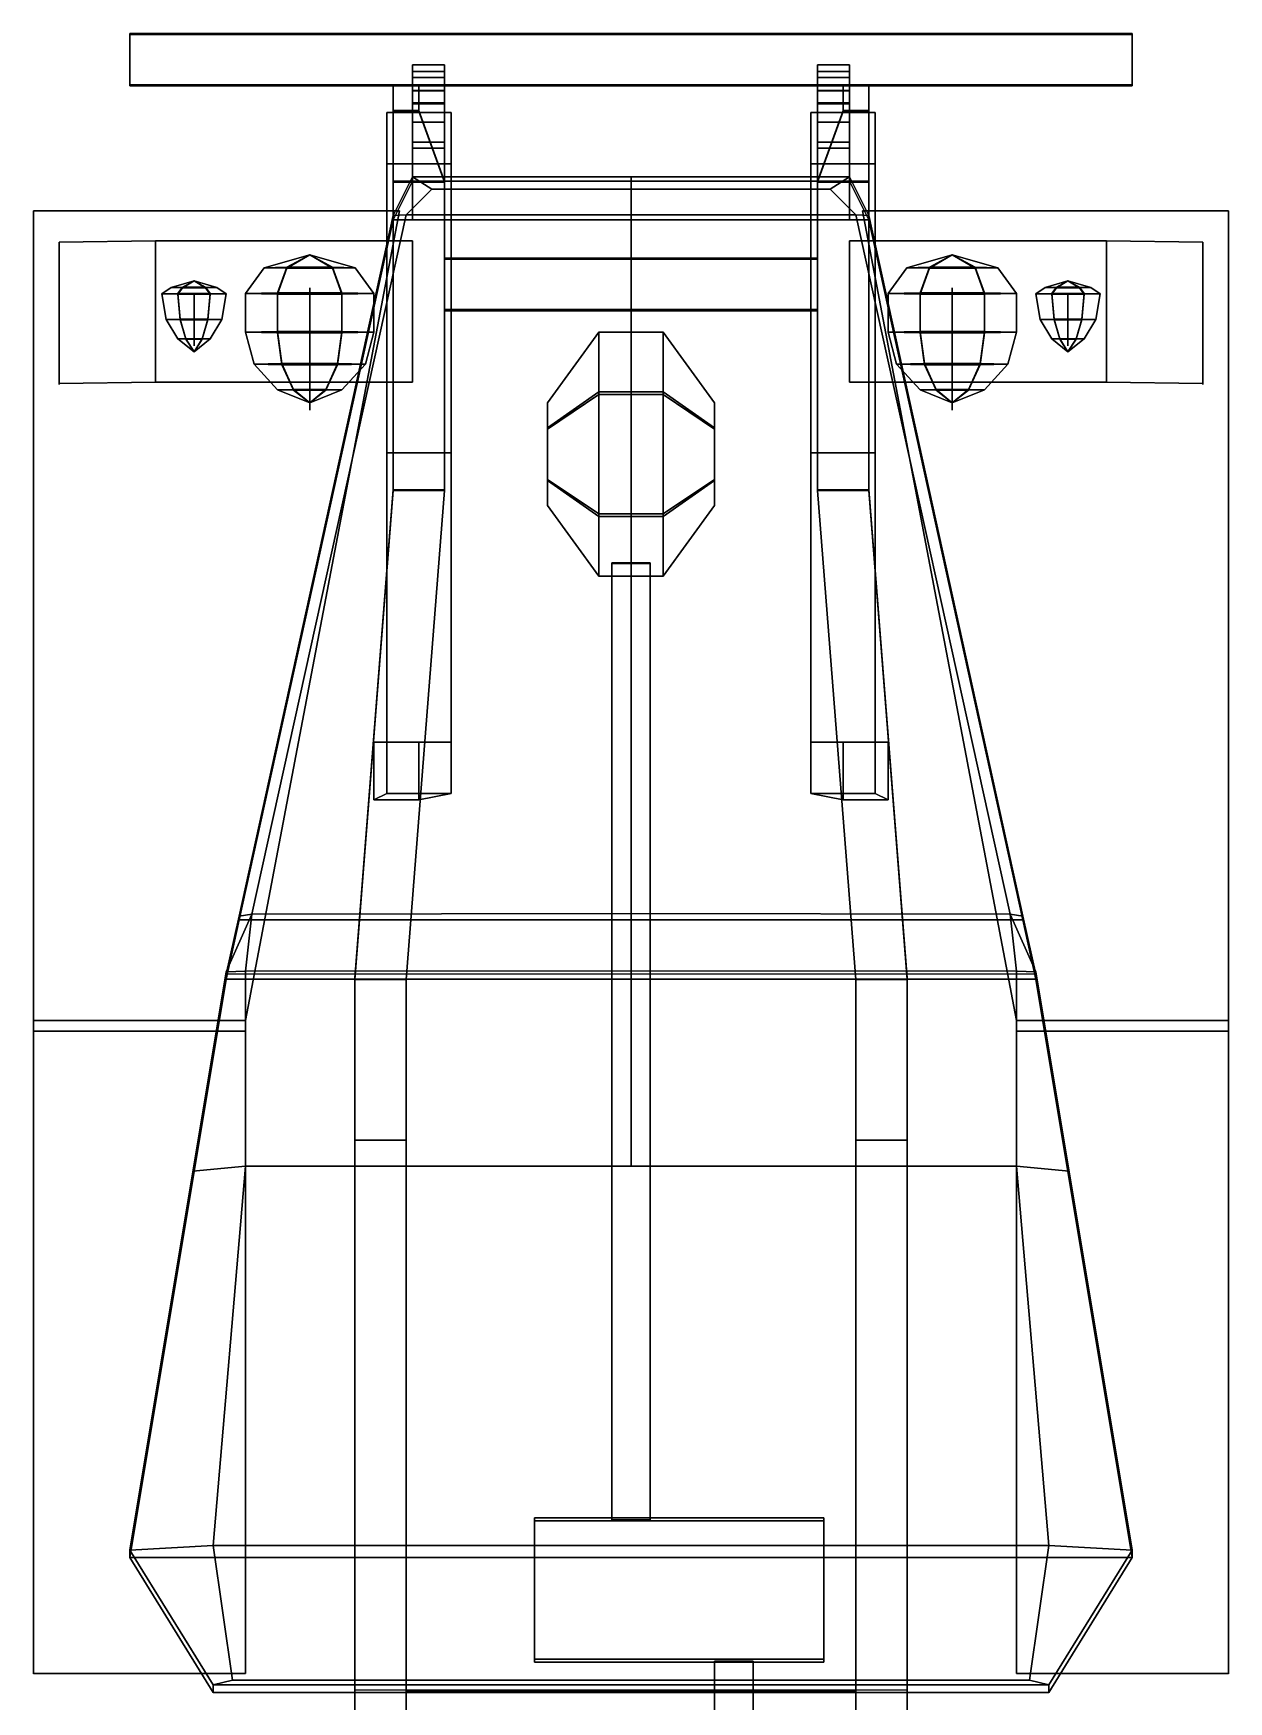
# Model space of a CAD drawing. Extents: x -1.24 to 1.09, y -3.15 to 3.15.
# Drawn here: x -0.93 to 0.93, y 0.557 to 3.153 of the extents above; entities that cross this region are included whole.
import ezdxf

# ---------------------------------------------------------------- set-up
doc = ezdxf.new("R2010")
doc.units = 0
doc.layers.get('0').update_dxf_attribs({"linetype": 'CONTINUOUS'})

msp = doc.modelspace()

# ---------------------------------------------------------------- linework, layer by layer
for points in [[(-0.78, 3.1531, 0.9014), (0.78, 3.1531, 0.9014), (0.78, 3.1515, 0.7714), (-0.78, 3.1515, 0.7714)], [(-0.78, 3.0731, 0.9024), (0.78, 3.0731, 0.9024), (0.78, 3.1531, 0.9014), (-0.78, 3.1531, 0.9014)], [(-0.78, 3.1515, 0.7714), (-0.78, 3.0715, 0.7724), (-0.78, 3.0731, 0.9024), (-0.78, 3.1531, 0.9014)], [(0.78, 3.1515, 0.7714), (0.78, 3.0715, 0.7724), (-0.78, 3.0715, 0.7724), (-0.78, 3.1515, 0.7714)], [(0.78, 3.1531, 0.9014), (0.78, 3.0731, 0.9024), (0.78, 3.0715, 0.7724), (0.78, 3.1515, 0.7714)], [(-0.29, 3.0846, 1.0222), (-0.29, 3.1041, 0.982), (-0.34, 3.1041, 0.982), (-0.34, 3.0846, 1.0222)], [(-0.34, 3.0936, 0.9421), (-0.34, 3.0436, 0.9427), (-0.34, 3.0641, 0.9825), (-0.34, 3.1041, 0.982)], [(-0.29, 3.1041, 0.982), (-0.29, 3.0936, 0.9421), (-0.34, 3.0936, 0.9421), (-0.34, 3.1041, 0.982)], [(-0.34, 3.1041, 0.982), (-0.34, 3.0641, 0.9825), (-0.34, 3.0446, 1.0227), (-0.34, 3.0846, 1.0222)], [(-0.29, 3.0936, 0.9421), (-0.29, 3.0631, 0.9025), (-0.34, 3.0631, 0.9025), (-0.34, 3.0936, 0.9421)], [(-0.34, 3.0631, 0.9025), (-0.34, 2.8631, 0.9049), (-0.34, 2.9836, 0.9435), (-0.34, 3.0936, 0.9421)], [(-0.29, 3.0641, 0.9825), (-0.29, 3.0436, 0.9427), (-0.29, 3.0936, 0.9421), (-0.29, 3.1041, 0.982)], [(-0.29, 3.0446, 1.0227), (-0.29, 3.0641, 0.9825), (-0.29, 3.1041, 0.982), (-0.29, 3.0846, 1.0222)], [(-0.29, 2.9836, 0.9435), (-0.29, 2.8631, 0.9049), (-0.29, 3.0631, 0.9025), (-0.29, 3.0936, 0.9421)], [(0.29, 3.0936, 0.9421), (0.29, 3.0436, 0.9427), (0.29, 3.0641, 0.9825), (0.29, 3.1041, 0.982)], [(0.34, 3.1041, 0.982), (0.34, 3.0936, 0.9421), (0.29, 3.0936, 0.9421), (0.29, 3.1041, 0.982)], [(0.29, 3.1041, 0.982), (0.29, 3.0641, 0.9825), (0.29, 3.0446, 1.0227), (0.29, 3.0846, 1.0222)], [(0.34, 3.0846, 1.0222), (0.34, 3.1041, 0.982), (0.29, 3.1041, 0.982), (0.29, 3.0846, 1.0222)], [(0.29, 3.0631, 0.9025), (0.29, 2.8631, 0.9049), (0.29, 2.9836, 0.9435), (0.29, 3.0936, 0.9421)], [(0.34, 3.0936, 0.9421), (0.34, 3.0631, 0.9025), (0.29, 3.0631, 0.9025), (0.29, 3.0936, 0.9421)], [(0.34, 3.0641, 0.9825), (0.34, 3.0436, 0.9427), (0.34, 3.0936, 0.9421), (0.34, 3.1041, 0.982)], [(0.34, 3.0446, 1.0227), (0.34, 3.0641, 0.9825), (0.34, 3.1041, 0.982), (0.34, 3.0846, 1.0222)], [(0.34, 2.9836, 0.9435), (0.34, 2.8631, 0.9049), (0.34, 3.0631, 0.9025), (0.34, 3.0936, 0.9421)], [(-0.78, 3.0715, 0.7724), (0.78, 3.0715, 0.7724), (0.78, 3.0731, 0.9024), (-0.78, 3.0731, 0.9024)], [(-0.37, 3.0731, 0.9024), (-0.37, 3.0331, 0.9028), (-0.33, 3.0331, 0.9028), (-0.33, 3.0731, 0.9024)], [(-0.37, 3.0715, 0.7724), (-0.37, 3.0315, 0.7729), (-0.37, 3.0331, 0.9028), (-0.37, 3.0731, 0.9024)], [(-0.33, 3.0315, 0.7729), (-0.37, 3.0315, 0.7729), (-0.37, 3.0715, 0.7724), (-0.33, 3.0715, 0.7724)], [(-0.29, 3.0448, 1.0427), (-0.29, 3.0846, 1.0222), (-0.34, 3.0846, 1.0222), (-0.34, 3.0448, 1.0427)], [(-0.34, 3.0846, 1.0222), (-0.34, 2.9746, 1.0236), (-0.34, 3.0148, 1.0431), (-0.34, 3.0448, 1.0427)], [(-0.34, 3.0641, 0.9825), (-0.34, 3.0436, 0.9427), (-0.29, 3.0436, 0.9427), (-0.29, 3.0641, 0.9825)], [(-0.34, 3.0446, 1.0227), (-0.34, 3.0641, 0.9825), (-0.29, 3.0641, 0.9825), (-0.29, 3.0446, 1.0227)], [(-0.33, 3.0731, 0.9024), (-0.33, 3.0331, 0.9028), (-0.33, 3.0315, 0.7729), (-0.33, 3.0715, 0.7724)], [(-0.29, 3.0148, 1.0431), (-0.29, 2.9746, 1.0236), (-0.29, 3.0846, 1.0222), (-0.29, 3.0448, 1.0427)], [(0.34, 3.0448, 1.0427), (0.34, 3.0846, 1.0222), (0.29, 3.0846, 1.0222), (0.29, 3.0448, 1.0427)], [(0.29, 3.0846, 1.0222), (0.29, 2.9746, 1.0236), (0.29, 3.0148, 1.0431), (0.29, 3.0448, 1.0427)], [(0.29, 3.0641, 0.9825), (0.29, 3.0436, 0.9427), (0.34, 3.0436, 0.9427), (0.34, 3.0641, 0.9825)], [(0.29, 3.0446, 1.0227), (0.29, 3.0641, 0.9825), (0.34, 3.0641, 0.9825), (0.34, 3.0446, 1.0227)], [(0.33, 3.0731, 0.9024), (0.33, 3.0331, 0.9028), (0.37, 3.0331, 0.9028), (0.37, 3.0731, 0.9024)], [(0.33, 3.0715, 0.7724), (0.33, 3.0315, 0.7729), (0.33, 3.0331, 0.9028), (0.33, 3.0731, 0.9024)], [(0.37, 3.0315, 0.7729), (0.33, 3.0315, 0.7729), (0.33, 3.0715, 0.7724), (0.37, 3.0715, 0.7724)], [(0.34, 3.0148, 1.0431), (0.34, 2.9746, 1.0236), (0.34, 3.0846, 1.0222), (0.34, 3.0448, 1.0427)], [(0.37, 3.0731, 0.9024), (0.37, 3.0331, 0.9028), (0.37, 3.0315, 0.7729), (0.37, 3.0715, 0.7724)], [(-0.34, 3.0448, 1.0427), (-0.34, 3.0148, 1.0431), (-0.29, 3.0148, 1.0431), (-0.29, 3.0448, 1.0427)], [(-0.29, 3.0446, 1.0227), (-0.29, 2.9746, 1.0236), (-0.34, 2.9746, 1.0236), (-0.34, 3.0446, 1.0227)], [(-0.34, 3.0436, 0.9427), (-0.34, 2.9836, 0.9435), (-0.29, 2.9836, 0.9435), (-0.29, 3.0436, 0.9427)], [(0.29, 3.0448, 1.0427), (0.29, 3.0148, 1.0431), (0.34, 3.0148, 1.0431), (0.34, 3.0448, 1.0427)], [(0.34, 3.0446, 1.0227), (0.34, 2.9746, 1.0236), (0.29, 2.9746, 1.0236), (0.29, 3.0446, 1.0227)], [(0.29, 3.0436, 0.9427), (0.29, 2.9836, 0.9435), (0.34, 2.9836, 0.9435), (0.34, 3.0436, 0.9427)], [(-0.29, 3.03, 0.78), (-0.28, 3.03, 0.7), (-0.38, 3.03, 0.7), (-0.37, 3.03, 0.78)], [(-0.38, 3.03, 0.7), (-0.38, 2.95, 0.7), (-0.37, 2.95, 0.78), (-0.37, 3.03, 0.78)], [(-0.28, 3.03, 0.7), (-0.28, 2.95, 0.64), (-0.38, 2.95, 0.64), (-0.38, 3.03, 0.7)], [(-0.38, 3.03, 0.7), (-0.38, 2.95, 0.64), (-0.38, 2.5, 0.56), (-0.38, 2.5, 0.7)], [(-0.37, 3.0315, 0.7729), (-0.37, 2.9215, 0.7742), (-0.37, 2.9231, 0.9042), (-0.37, 3.0331, 0.9028)], [(-0.37, 3.0331, 0.9028), (-0.37, 2.9231, 0.9042), (-0.29, 2.9231, 0.9042), (-0.33, 3.0331, 0.9028)], [(-0.29, 2.9215, 0.7742), (-0.37, 2.9215, 0.7742), (-0.37, 3.0315, 0.7729), (-0.33, 3.0315, 0.7729)], [(-0.37, 3.03, 0.78), (-0.37, 2.95, 0.78), (-0.29, 2.95, 0.78), (-0.29, 3.03, 0.78)], [(-0.34, 3.0148, 1.0431), (-0.34, 2.9746, 1.0236), (-0.29, 2.9746, 1.0236), (-0.29, 3.0148, 1.0431)], [(-0.33, 3.0331, 0.9028), (-0.29, 2.9231, 0.9042), (-0.29, 2.9215, 0.7742), (-0.33, 3.0315, 0.7729)], [(-0.29, 2.95, 0.78), (-0.28, 2.95, 0.7), (-0.28, 3.03, 0.7), (-0.29, 3.03, 0.78)], [(-0.28, 2.5, 0.56), (-0.28, 2.95, 0.64), (-0.28, 3.03, 0.7), (-0.28, 2.5, 0.7)], [(0.28, 3.03, 0.7), (0.28, 2.95, 0.64), (0.28, 2.5, 0.56), (0.28, 2.5, 0.7)], [(0.38, 3.03, 0.7), (0.38, 2.95, 0.64), (0.28, 2.95, 0.64), (0.28, 3.03, 0.7)], [(0.37, 3.03, 0.78), (0.38, 3.03, 0.7), (0.28, 3.03, 0.7), (0.29, 3.03, 0.78)], [(0.28, 3.03, 0.7), (0.28, 2.95, 0.7), (0.29, 2.95, 0.78), (0.29, 3.03, 0.78)], [(0.33, 3.0331, 0.9028), (0.29, 2.9231, 0.9042), (0.37, 2.9231, 0.9042), (0.37, 3.0331, 0.9028)], [(0.33, 3.0315, 0.7729), (0.29, 2.9215, 0.7742), (0.29, 2.9231, 0.9042), (0.33, 3.0331, 0.9028)], [(0.37, 2.9215, 0.7742), (0.29, 2.9215, 0.7742), (0.33, 3.0315, 0.7729), (0.37, 3.0315, 0.7729)], [(0.29, 3.03, 0.78), (0.29, 2.95, 0.78), (0.37, 2.95, 0.78), (0.37, 3.03, 0.78)], [(0.29, 3.0148, 1.0431), (0.29, 2.9746, 1.0236), (0.34, 2.9746, 1.0236), (0.34, 3.0148, 1.0431)], [(0.37, 3.0331, 0.9028), (0.37, 2.9231, 0.9042), (0.37, 2.9215, 0.7742), (0.37, 3.0315, 0.7729)], [(0.37, 2.95, 0.78), (0.38, 2.95, 0.7), (0.38, 3.03, 0.7), (0.37, 3.03, 0.78)], [(0.38, 2.5, 0.56), (0.38, 2.95, 0.64), (0.38, 3.03, 0.7), (0.38, 2.5, 0.7)], [(-0.34, 2.9836, 0.9435), (-0.34, 2.8631, 0.9049), (-0.29, 2.8631, 0.9049), (-0.29, 2.9836, 0.9435)], [(0.29, 2.9836, 0.9435), (0.29, 2.8631, 0.9049), (0.34, 2.8631, 0.9049), (0.34, 2.9836, 0.9435)], [(-0.28, 2.5, 0.7), (-0.28, 2.95, 0.7), (-0.38, 2.95, 0.7), (-0.38, 2.5, 0.7)], [(-0.37, 2.95, 0.78), (-0.38, 2.95, 0.7), (-0.28, 2.95, 0.7), (-0.29, 2.95, 0.78)], [(-0.38, 2.5, 0.56), (-0.38, 2.95, 0.64), (-0.28, 2.95, 0.64), (-0.28, 2.5, 0.56)], [(0.28, 2.5, 0.56), (0.28, 2.95, 0.64), (0.38, 2.95, 0.64), (0.38, 2.5, 0.56)], [(0.38, 2.5, 0.7), (0.38, 2.95, 0.7), (0.28, 2.95, 0.7), (0.28, 2.5, 0.7)], [(0.29, 2.95, 0.78), (0.28, 2.95, 0.7), (0.38, 2.95, 0.7), (0.37, 2.95, 0.78)], [(-0.34, 2.9231, 0.9042), (-0.37, 2.8631, 0.9049), (-0.37, 2.8698, 1.4549), (-0.34, 2.93, 1.4641)], [(-0.34, 2.93, 1.4641), (-0.37, 2.8698, 1.4549), (-0.35, 2.8706, 1.5149), (-0.31, 2.9105, 1.5044)], [(-0.37, 2.9231, 0.9042), (-0.37, 2.4432, 0.9101), (-0.29, 2.4432, 0.9101), (-0.29, 2.9231, 0.9042)], [(-0.37, 2.9215, 0.7742), (-0.37, 2.4416, 0.7801), (-0.37, 2.4432, 0.9101), (-0.37, 2.9231, 0.9042)], [(0.34, 2.9231, 0.9042), (0.37, 2.8631, 0.9049), (-0.37, 2.8631, 0.9049), (-0.34, 2.9231, 0.9042)], [(-0.29, 2.4416, 0.7801), (-0.37, 2.4416, 0.7801), (-0.37, 2.9215, 0.7742), (-0.29, 2.9215, 0.7742)], [(-0.31, 2.9105, 1.5044), (-0.35, 2.8706, 1.5149), (0, 2.8707, 1.5249), (0, 2.9105, 1.5044)], [(0.34, 2.93, 1.4641), (0.34, 2.9231, 0.9042), (-0.34, 2.9231, 0.9042), (-0.34, 2.93, 1.4641)], [(0, 2.9105, 1.5044), (0, 2.93, 1.4641), (-0.34, 2.93, 1.4641), (-0.31, 2.9105, 1.5044)], [(-0.29, 2.9231, 0.9042), (-0.29, 2.8631, 0.9049), (-0.34, 2.8631, 0.9049), (-0.34, 2.9231, 0.9042)], [(-0.29, 2.9231, 0.9042), (-0.29, 2.4432, 0.9101), (-0.29, 2.4416, 0.7801), (-0.29, 2.9215, 0.7742)], [(0.31, 2.9105, 1.5044), (0.34, 2.93, 1.4641), (0, 2.93, 1.4641), (0, 2.9105, 1.5044)], [(0, 2.9105, 1.5044), (0, 2.8707, 1.5249), (0.35, 2.8706, 1.5149), (0.31, 2.9105, 1.5044)], [(0.29, 2.9231, 0.9042), (0.29, 2.4432, 0.9101), (0.37, 2.4432, 0.9101), (0.37, 2.9231, 0.9042)], [(0.29, 2.9215, 0.7742), (0.29, 2.4416, 0.7801), (0.29, 2.4432, 0.9101), (0.29, 2.9231, 0.9042)], [(0.34, 2.9231, 0.9042), (0.34, 2.8631, 0.9049), (0.29, 2.8631, 0.9049), (0.29, 2.9231, 0.9042)], [(0.37, 2.4416, 0.7801), (0.29, 2.4416, 0.7801), (0.29, 2.9215, 0.7742), (0.37, 2.9215, 0.7742)], [(0.35, 2.8706, 1.5149), (0.37, 2.8698, 1.4549), (0.34, 2.93, 1.4641), (0.31, 2.9105, 1.5044)], [(0.37, 2.8698, 1.4549), (0.37, 2.8631, 0.9049), (0.34, 2.9231, 0.9042), (0.34, 2.93, 1.4641)], [(0.37, 2.9231, 0.9042), (0.37, 2.4432, 0.9101), (0.37, 2.4416, 0.7801), (0.37, 2.9215, 0.7742)], [(-0.93, 2.8762, 1.1548), (-0.93, 1.6163, 1.1702), (-0.93, 1.6169, 1.2202), (-0.93, 2.8768, 1.2048)], [(-0.93, 2.8768, 1.2048), (-0.93, 1.6169, 1.2202), (-0.93, 1.6163, 1.1702), (-0.93, 2.8762, 1.1548)], [(-0.36, 2.8768, 1.2048), (-0.6, 1.6169, 1.2202), (-0.93, 1.6169, 1.2202), (-0.93, 2.8768, 1.2048)], [(-0.93, 2.8768, 1.2048), (-0.93, 1.6169, 1.2202), (-0.6, 1.6169, 1.2202), (-0.36, 2.8768, 1.2048)], [(-0.37, 2.8698, 1.4549), (-0.61, 1.7791, 1.3982), (-0.59, 1.7824, 1.6682), (-0.35, 2.8706, 1.5149)], [(-0.37, 2.8631, 0.9049), (-0.61, 1.7732, 0.9182), (-0.61, 1.7791, 1.3982), (-0.37, 2.8698, 1.4549)], [(0.37, 2.8631, 0.9049), (0.61, 1.7732, 0.9182), (-0.61, 1.7732, 0.9182), (-0.37, 2.8631, 0.9049)], [(-0.35, 2.8706, 1.5149), (-0.59, 1.7824, 1.6682), (0, 1.7833, 1.7482), (0, 2.8707, 1.5249)], [(0, 2.8707, 1.5249), (0, 1.7833, 1.7482), (0.59, 1.7824, 1.6682), (0.35, 2.8706, 1.5149)], [(0.59, 1.7824, 1.6682), (0.61, 1.7791, 1.3982), (0.37, 2.8698, 1.4549), (0.35, 2.8706, 1.5149)], [(0.36, 2.8768, 1.2048), (0.6, 1.6169, 1.2202), (0.93, 1.6169, 1.2202), (0.93, 2.8768, 1.2048)], [(0.93, 2.8768, 1.2048), (0.93, 1.6169, 1.2202), (0.6, 1.6169, 1.2202), (0.36, 2.8768, 1.2048)], [(0.61, 1.7791, 1.3982), (0.61, 1.7732, 0.9182), (0.37, 2.8631, 0.9049), (0.37, 2.8698, 1.4549)], [(0.93, 2.8768, 1.2048), (0.93, 1.6169, 1.2202), (0.93, 1.6163, 1.1702), (0.93, 2.8762, 1.1548)], [(0.93, 2.8762, 1.1548), (0.93, 1.6163, 1.1702), (0.93, 1.6169, 1.2202), (0.93, 2.8768, 1.2048)], [(-0.74, 2.83, 1.4654), (-0.74, 2.61, 1.4681), (-0.89, 2.6083, 1.3281), (-0.89, 2.8283, 1.3254)], [(-0.89, 2.8283, 1.3254), (-0.89, 2.6083, 1.3281), (-0.74, 2.61, 1.4681), (-0.74, 2.83, 1.4654)], [(-0.89, 2.8283, 1.3254), (-0.89, 2.6083, 1.3281), (-0.89, 2.6068, 1.2081), (-0.89, 2.8268, 1.2054)], [(-0.89, 2.8268, 1.2054), (-0.89, 2.6068, 1.2081), (-0.89, 2.6083, 1.3281), (-0.89, 2.8283, 1.3254)], [(-0.34, 2.83, 1.4654), (-0.34, 2.61, 1.4681), (-0.74, 2.61, 1.4681), (-0.74, 2.83, 1.4654)], [(-0.74, 2.83, 1.4654), (-0.74, 2.61, 1.4681), (-0.34, 2.61, 1.4681), (-0.34, 2.83, 1.4654)], [(-0.5, 2.8083, 1.3256), (-0.5707, 2.7883, 1.3259), (-0.5354, 2.789, 1.3871), (-0.5, 2.8083, 1.3256)], [(-0.5, 2.8083, 1.3256), (-0.5354, 2.7875, 1.2646), (-0.5707, 2.7883, 1.3259), (-0.5, 2.8083, 1.3256)], [(-0.5, 2.8083, 1.3256), (-0.5354, 2.789, 1.3871), (-0.4646, 2.789, 1.3871), (-0.5, 2.8083, 1.3256)], [(-0.5, 2.8083, 1.3256), (-0.4646, 2.7875, 1.2646), (-0.5354, 2.7875, 1.2646), (-0.5, 2.8083, 1.3256)], [(-0.5, 2.8083, 1.3256), (-0.4646, 2.789, 1.3871), (-0.4293, 2.7883, 1.3259), (-0.5, 2.8083, 1.3256)], [(-0.5, 2.8083, 1.3256), (-0.4293, 2.7883, 1.3259), (-0.4646, 2.7875, 1.2646), (-0.5, 2.8083, 1.3256)], [(0.34, 2.83, 1.4654), (0.34, 2.61, 1.4681), (0.74, 2.61, 1.4681), (0.74, 2.83, 1.4654)], [(0.74, 2.83, 1.4654), (0.74, 2.61, 1.4681), (0.34, 2.61, 1.4681), (0.34, 2.83, 1.4654)], [(0.5, 2.8083, 1.3256), (0.4293, 2.7883, 1.3259), (0.4646, 2.789, 1.3871), (0.5, 2.8083, 1.3256)], [(0.5, 2.8083, 1.3256), (0.4646, 2.7875, 1.2646), (0.4293, 2.7883, 1.3259), (0.5, 2.8083, 1.3256)], [(0.5, 2.8083, 1.3256), (0.4646, 2.789, 1.3871), (0.5354, 2.789, 1.3871), (0.5, 2.8083, 1.3256)], [(0.5, 2.8083, 1.3256), (0.5354, 2.7875, 1.2646), (0.4646, 2.7875, 1.2646), (0.5, 2.8083, 1.3256)], [(0.5, 2.8083, 1.3256), (0.5354, 2.789, 1.3871), (0.5707, 2.7883, 1.3259), (0.5, 2.8083, 1.3256)], [(0.5, 2.8083, 1.3256), (0.5707, 2.7883, 1.3259), (0.5354, 2.7875, 1.2646), (0.5, 2.8083, 1.3256)], [(0.89, 2.8283, 1.3254), (0.89, 2.6083, 1.3281), (0.74, 2.61, 1.4681), (0.74, 2.83, 1.4654)], [(0.74, 2.83, 1.4654), (0.74, 2.61, 1.4681), (0.89, 2.6083, 1.3281), (0.89, 2.8283, 1.3254)], [(0.89, 2.8283, 1.3254), (0.89, 2.6083, 1.3281), (0.89, 2.6068, 1.2081), (0.89, 2.8268, 1.2054)], [(0.89, 2.8268, 1.2054), (0.89, 2.6068, 1.2081), (0.89, 2.6083, 1.3281), (0.89, 2.8283, 1.3254)], [(-0.5707, 2.7883, 1.3259), (-0.6, 2.7483, 1.3264), (-0.55, 2.7493, 1.413), (-0.5354, 2.789, 1.3871)], [(-0.5354, 2.7875, 1.2646), (-0.55, 2.7472, 1.2398), (-0.6, 2.7483, 1.3264), (-0.5707, 2.7883, 1.3259)], [(-0.5354, 2.789, 1.3871), (-0.55, 2.7493, 1.413), (-0.45, 2.7493, 1.413), (-0.4646, 2.789, 1.3871)], [(-0.4646, 2.7875, 1.2646), (-0.45, 2.7472, 1.2398), (-0.55, 2.7472, 1.2398), (-0.5354, 2.7875, 1.2646)], [(-0.4646, 2.789, 1.3871), (-0.45, 2.7493, 1.413), (-0.4, 2.7483, 1.3264), (-0.4293, 2.7883, 1.3259)], [(-0.4293, 2.7883, 1.3259), (-0.4, 2.7483, 1.3264), (-0.45, 2.7472, 1.2398), (-0.4646, 2.7875, 1.2646)], [(-0.29, 2.7231, 0.9066), (0.29, 2.7231, 0.9066), (0.29, 2.8031, 0.9057), (-0.29, 2.8031, 0.9057)], [(-0.29, 2.8031, 0.9057), (0.29, 2.8031, 0.9057), (0.29, 2.8015, 0.7757), (-0.29, 2.8015, 0.7757)], [(0.29, 2.8015, 0.7757), (0.29, 2.7215, 0.7766), (-0.29, 2.7215, 0.7766), (-0.29, 2.8015, 0.7757)], [(0.4293, 2.7883, 1.3259), (0.4, 2.7483, 1.3264), (0.45, 2.7493, 1.413), (0.4646, 2.789, 1.3871)], [(0.4646, 2.7875, 1.2646), (0.45, 2.7472, 1.2398), (0.4, 2.7483, 1.3264), (0.4293, 2.7883, 1.3259)], [(0.4646, 2.789, 1.3871), (0.45, 2.7493, 1.413), (0.55, 2.7493, 1.413), (0.5354, 2.789, 1.3871)], [(0.5354, 2.7875, 1.2646), (0.55, 2.7472, 1.2398), (0.45, 2.7472, 1.2398), (0.4646, 2.7875, 1.2646)], [(0.5354, 2.789, 1.3871), (0.55, 2.7493, 1.413), (0.6, 2.7483, 1.3264), (0.5707, 2.7883, 1.3259)], [(0.5707, 2.7883, 1.3259), (0.6, 2.7483, 1.3264), (0.55, 2.7472, 1.2398), (0.5354, 2.7875, 1.2646)], [(-0.7154, 2.7577, 1.2762), (-0.73, 2.7477, 1.2764), (-0.705, 2.7482, 1.3197), (-0.6977, 2.758, 1.3069)], [(-0.6977, 2.7573, 1.2456), (-0.705, 2.7471, 1.2331), (-0.73, 2.7477, 1.2764), (-0.7154, 2.7577, 1.2762)], [(-0.68, 2.7677, 1.2761), (-0.6977, 2.7573, 1.2456), (-0.7154, 2.7577, 1.2762), (-0.68, 2.7677, 1.2761)], [(-0.68, 2.7677, 1.2761), (-0.7154, 2.7577, 1.2762), (-0.6977, 2.758, 1.3069), (-0.68, 2.7677, 1.2761)], [(-0.6977, 2.758, 1.3069), (-0.705, 2.7482, 1.3197), (-0.655, 2.7482, 1.3197), (-0.6623, 2.758, 1.3069)], [(-0.6623, 2.7573, 1.2456), (-0.655, 2.7471, 1.2331), (-0.705, 2.7471, 1.2331), (-0.6977, 2.7573, 1.2456)], [(-0.68, 2.7677, 1.2761), (-0.6623, 2.7573, 1.2456), (-0.6977, 2.7573, 1.2456), (-0.68, 2.7677, 1.2761)], [(-0.68, 2.7677, 1.2761), (-0.6977, 2.758, 1.3069), (-0.6623, 2.758, 1.3069), (-0.68, 2.7677, 1.2761)], [(-0.68, 2.7677, 1.2761), (-0.6446, 2.7577, 1.2762), (-0.6623, 2.7573, 1.2456), (-0.68, 2.7677, 1.2761)], [(-0.68, 2.7677, 1.2761), (-0.6623, 2.758, 1.3069), (-0.6446, 2.7577, 1.2762), (-0.68, 2.7677, 1.2761)], [(-0.6623, 2.758, 1.3069), (-0.655, 2.7482, 1.3197), (-0.63, 2.7477, 1.2764), (-0.6446, 2.7577, 1.2762)], [(-0.6446, 2.7577, 1.2762), (-0.63, 2.7477, 1.2764), (-0.655, 2.7471, 1.2331), (-0.6623, 2.7573, 1.2456)], [(-0.5, 2.7568, 1.2062), (-0.5, 2.5668, 1.2086), (-0.5, 2.6077, 1.2781), (-0.5, 2.7473, 1.2464)], [(-0.5, 2.7473, 1.2464), (-0.5, 2.6077, 1.2781), (-0.5, 2.5668, 1.2086), (-0.5, 2.7568, 1.2062)], [(0.5, 2.7473, 1.2464), (0.5, 2.6077, 1.2781), (0.5, 2.5668, 1.2086), (0.5, 2.7568, 1.2062)], [(0.5, 2.7568, 1.2062), (0.5, 2.5668, 1.2086), (0.5, 2.6077, 1.2781), (0.5, 2.7473, 1.2464)], [(0.6446, 2.7577, 1.2762), (0.63, 2.7477, 1.2764), (0.655, 2.7482, 1.3197), (0.6623, 2.758, 1.3069)], [(0.6623, 2.7573, 1.2456), (0.655, 2.7471, 1.2331), (0.63, 2.7477, 1.2764), (0.6446, 2.7577, 1.2762)], [(0.68, 2.7677, 1.2761), (0.6623, 2.7573, 1.2456), (0.6446, 2.7577, 1.2762), (0.68, 2.7677, 1.2761)], [(0.68, 2.7677, 1.2761), (0.6446, 2.7577, 1.2762), (0.6623, 2.758, 1.3069), (0.68, 2.7677, 1.2761)], [(0.6623, 2.758, 1.3069), (0.655, 2.7482, 1.3197), (0.705, 2.7482, 1.3197), (0.6977, 2.758, 1.3069)], [(0.6977, 2.7573, 1.2456), (0.705, 2.7471, 1.2331), (0.655, 2.7471, 1.2331), (0.6623, 2.7573, 1.2456)], [(0.68, 2.7677, 1.2761), (0.6977, 2.7573, 1.2456), (0.6623, 2.7573, 1.2456), (0.68, 2.7677, 1.2761)], [(0.68, 2.7677, 1.2761), (0.6623, 2.758, 1.3069), (0.6977, 2.758, 1.3069), (0.68, 2.7677, 1.2761)], [(0.68, 2.7677, 1.2761), (0.7154, 2.7577, 1.2762), (0.6977, 2.7573, 1.2456), (0.68, 2.7677, 1.2761)], [(0.68, 2.7677, 1.2761), (0.6977, 2.758, 1.3069), (0.7154, 2.7577, 1.2762), (0.68, 2.7677, 1.2761)], [(0.6977, 2.758, 1.3069), (0.705, 2.7482, 1.3197), (0.73, 2.7477, 1.2764), (0.7154, 2.7577, 1.2762)], [(0.7154, 2.7577, 1.2762), (0.73, 2.7477, 1.2764), (0.705, 2.7471, 1.2331), (0.6977, 2.7573, 1.2456)], [(-0.7017, 2.7081, 1.3143), (-0.705, 2.7482, 1.3197), (-0.73, 2.7477, 1.2764), (-0.7233, 2.7077, 1.2769)], [(-0.7233, 2.7077, 1.2769), (-0.73, 2.7477, 1.2764), (-0.705, 2.7471, 1.2331), (-0.7017, 2.7072, 1.2394)], [(-0.6583, 2.7081, 1.3143), (-0.655, 2.7482, 1.3197), (-0.705, 2.7482, 1.3197), (-0.7017, 2.7081, 1.3143)], [(-0.7017, 2.7072, 1.2394), (-0.705, 2.7471, 1.2331), (-0.655, 2.7471, 1.2331), (-0.6583, 2.7072, 1.2394)], [(-0.68, 2.7468, 1.2064), (-0.68, 2.6668, 1.2073), (-0.68, 2.6774, 1.2572), (-0.68, 2.7472, 1.2364)], [(-0.68, 2.7472, 1.2364), (-0.68, 2.6774, 1.2572), (-0.68, 2.6668, 1.2073), (-0.68, 2.7468, 1.2064)], [(-0.6367, 2.7077, 1.2769), (-0.63, 2.7477, 1.2764), (-0.655, 2.7482, 1.3197), (-0.6583, 2.7081, 1.3143)], [(-0.6583, 2.7072, 1.2394), (-0.655, 2.7471, 1.2331), (-0.63, 2.7477, 1.2764), (-0.6367, 2.7077, 1.2769)], [(-0.55, 2.7493, 1.413), (-0.6, 2.7483, 1.3264), (-0.6, 2.6883, 1.3271), (-0.55, 2.6893, 1.4137)], [(-0.6, 2.7483, 1.3264), (-0.55, 2.7472, 1.2398), (-0.55, 2.6872, 1.2405), (-0.6, 2.6883, 1.3271)], [(-0.45, 2.7493, 1.413), (-0.55, 2.7493, 1.413), (-0.55, 2.6893, 1.4137), (-0.45, 2.6893, 1.4137)], [(-0.55, 2.7472, 1.2398), (-0.45, 2.7472, 1.2398), (-0.45, 2.6872, 1.2405), (-0.55, 2.6872, 1.2405)], [(-0.4, 2.7483, 1.3264), (-0.45, 2.7493, 1.413), (-0.45, 2.6893, 1.4137), (-0.4, 2.6883, 1.3271)], [(-0.45, 2.7472, 1.2398), (-0.4, 2.7483, 1.3264), (-0.4, 2.6883, 1.3271), (-0.45, 2.6872, 1.2405)], [(0.45, 2.7493, 1.413), (0.4, 2.7483, 1.3264), (0.4, 2.6883, 1.3271), (0.45, 2.6893, 1.4137)], [(0.4, 2.7483, 1.3264), (0.45, 2.7472, 1.2398), (0.45, 2.6872, 1.2405), (0.4, 2.6883, 1.3271)], [(0.55, 2.7493, 1.413), (0.45, 2.7493, 1.413), (0.45, 2.6893, 1.4137), (0.55, 2.6893, 1.4137)], [(0.45, 2.7472, 1.2398), (0.55, 2.7472, 1.2398), (0.55, 2.6872, 1.2405), (0.45, 2.6872, 1.2405)], [(0.6, 2.7483, 1.3264), (0.55, 2.7493, 1.413), (0.55, 2.6893, 1.4137), (0.6, 2.6883, 1.3271)], [(0.55, 2.7472, 1.2398), (0.6, 2.7483, 1.3264), (0.6, 2.6883, 1.3271), (0.55, 2.6872, 1.2405)], [(0.6583, 2.7081, 1.3143), (0.655, 2.7482, 1.3197), (0.63, 2.7477, 1.2764), (0.6367, 2.7077, 1.2769)], [(0.6367, 2.7077, 1.2769), (0.63, 2.7477, 1.2764), (0.655, 2.7471, 1.2331), (0.6583, 2.7072, 1.2394)], [(0.7017, 2.7081, 1.3143), (0.705, 2.7482, 1.3197), (0.655, 2.7482, 1.3197), (0.6583, 2.7081, 1.3143)], [(0.6583, 2.7072, 1.2394), (0.655, 2.7471, 1.2331), (0.705, 2.7471, 1.2331), (0.7017, 2.7072, 1.2394)], [(0.68, 2.7468, 1.2064), (0.68, 2.6668, 1.2073), (0.68, 2.6774, 1.2572), (0.68, 2.7472, 1.2364)], [(0.68, 2.7472, 1.2364), (0.68, 2.6774, 1.2572), (0.68, 2.6668, 1.2073), (0.68, 2.7468, 1.2064)], [(0.7233, 2.7077, 1.2769), (0.73, 2.7477, 1.2764), (0.705, 2.7482, 1.3197), (0.7017, 2.7081, 1.3143)], [(0.7017, 2.7072, 1.2394), (0.705, 2.7471, 1.2331), (0.73, 2.7477, 1.2764), (0.7233, 2.7077, 1.2769)], [(-0.6925, 2.6779, 1.2989), (-0.7017, 2.7081, 1.3143), (-0.7233, 2.7077, 1.2769), (-0.705, 2.6777, 1.2772)], [(-0.705, 2.6777, 1.2772), (-0.7233, 2.7077, 1.2769), (-0.7017, 2.7072, 1.2394), (-0.6925, 2.6774, 1.2556)], [(-0.6675, 2.6779, 1.2989), (-0.6583, 2.7081, 1.3143), (-0.7017, 2.7081, 1.3143), (-0.6925, 2.6779, 1.2989)], [(-0.6925, 2.6774, 1.2556), (-0.7017, 2.7072, 1.2394), (-0.6583, 2.7072, 1.2394), (-0.6675, 2.6774, 1.2556)], [(-0.655, 2.6777, 1.2772), (-0.6367, 2.7077, 1.2769), (-0.6583, 2.7081, 1.3143), (-0.6675, 2.6779, 1.2989)], [(-0.6675, 2.6774, 1.2556), (-0.6583, 2.7072, 1.2394), (-0.6367, 2.7077, 1.2769), (-0.655, 2.6777, 1.2772)], [(-0.29, 2.7215, 0.7766), (0.29, 2.7215, 0.7766), (0.29, 2.7231, 0.9066), (-0.29, 2.7231, 0.9066)], [(0.6675, 2.6779, 1.2989), (0.6583, 2.7081, 1.3143), (0.6367, 2.7077, 1.2769), (0.655, 2.6777, 1.2772)], [(0.655, 2.6777, 1.2772), (0.6367, 2.7077, 1.2769), (0.6583, 2.7072, 1.2394), (0.6675, 2.6774, 1.2556)], [(0.6925, 2.6779, 1.2989), (0.7017, 2.7081, 1.3143), (0.6583, 2.7081, 1.3143), (0.6675, 2.6779, 1.2989)], [(0.6675, 2.6774, 1.2556), (0.6583, 2.7072, 1.2394), (0.7017, 2.7072, 1.2394), (0.6925, 2.6774, 1.2556)], [(0.705, 2.6777, 1.2772), (0.7233, 2.7077, 1.2769), (0.7017, 2.7081, 1.3143), (0.6925, 2.6779, 1.2989)], [(0.6925, 2.6774, 1.2556), (0.7017, 2.7072, 1.2394), (0.7233, 2.7077, 1.2769), (0.705, 2.6777, 1.2772)], [(-0.68, 2.6577, 1.2775), (-0.6925, 2.6779, 1.2989), (-0.705, 2.6777, 1.2772), (-0.68, 2.6577, 1.2775)], [(-0.68, 2.6577, 1.2775), (-0.705, 2.6777, 1.2772), (-0.6925, 2.6774, 1.2556), (-0.68, 2.6577, 1.2775)], [(-0.68, 2.6577, 1.2775), (-0.6675, 2.6779, 1.2989), (-0.6925, 2.6779, 1.2989), (-0.68, 2.6577, 1.2775)], [(-0.68, 2.6577, 1.2775), (-0.6925, 2.6774, 1.2556), (-0.6675, 2.6774, 1.2556), (-0.68, 2.6577, 1.2775)], [(-0.68, 2.6577, 1.2775), (-0.655, 2.6777, 1.2772), (-0.6675, 2.6779, 1.2989), (-0.68, 2.6577, 1.2775)], [(-0.68, 2.6577, 1.2775), (-0.6675, 2.6774, 1.2556), (-0.655, 2.6777, 1.2772), (-0.68, 2.6577, 1.2775)], [(-0.5433, 2.6392, 1.4027), (-0.55, 2.6893, 1.4137), (-0.6, 2.6883, 1.3271), (-0.5866, 2.6383, 1.3277)], [(-0.5866, 2.6383, 1.3277), (-0.6, 2.6883, 1.3271), (-0.55, 2.6872, 1.2405), (-0.5433, 2.6374, 1.2527)], [(-0.4567, 2.6392, 1.4027), (-0.45, 2.6893, 1.4137), (-0.55, 2.6893, 1.4137), (-0.5433, 2.6392, 1.4027)], [(-0.5433, 2.6374, 1.2527), (-0.55, 2.6872, 1.2405), (-0.45, 2.6872, 1.2405), (-0.4567, 2.6374, 1.2527)], [(-0.4134, 2.6383, 1.3277), (-0.4, 2.6883, 1.3271), (-0.45, 2.6893, 1.4137), (-0.4567, 2.6392, 1.4027)], [(-0.4567, 2.6374, 1.2527), (-0.45, 2.6872, 1.2405), (-0.4, 2.6883, 1.3271), (-0.4134, 2.6383, 1.3277)], [(-0.05, 2.6881, 0.497), (-0.05, 2.5911, 0.3337), (-0.13, 2.5373, 0.4296), (-0.13, 2.5781, 0.4984)], [(-0.05, 2.5951, 0.6627), (-0.05, 2.6881, 0.497), (-0.13, 2.5781, 0.4984), (-0.13, 2.539, 0.5681)], [(0.05, 2.6881, 0.497), (0.05, 2.5911, 0.3337), (-0.05, 2.5911, 0.3337), (-0.05, 2.6881, 0.497)], [(0.05, 2.5951, 0.6627), (0.05, 2.6881, 0.497), (-0.05, 2.6881, 0.497), (-0.05, 2.5951, 0.6627)], [(0.05, 2.5911, 0.3337), (0.05, 2.6881, 0.497), (0.13, 2.5781, 0.4984), (0.13, 2.5373, 0.4296)], [(0.05, 2.6881, 0.497), (0.05, 2.5951, 0.6627), (0.13, 2.539, 0.5681), (0.13, 2.5781, 0.4984)], [(0.4567, 2.6392, 1.4027), (0.45, 2.6893, 1.4137), (0.4, 2.6883, 1.3271), (0.4134, 2.6383, 1.3277)], [(0.4134, 2.6383, 1.3277), (0.4, 2.6883, 1.3271), (0.45, 2.6872, 1.2405), (0.4567, 2.6374, 1.2527)], [(0.5433, 2.6392, 1.4027), (0.55, 2.6893, 1.4137), (0.45, 2.6893, 1.4137), (0.4567, 2.6392, 1.4027)], [(0.4567, 2.6374, 1.2527), (0.45, 2.6872, 1.2405), (0.55, 2.6872, 1.2405), (0.5433, 2.6374, 1.2527)], [(0.5866, 2.6383, 1.3277), (0.6, 2.6883, 1.3271), (0.55, 2.6893, 1.4137), (0.5433, 2.6392, 1.4027)], [(0.5433, 2.6374, 1.2527), (0.55, 2.6872, 1.2405), (0.6, 2.6883, 1.3271), (0.5866, 2.6383, 1.3277)], [(0.68, 2.6577, 1.2775), (0.6675, 2.6779, 1.2989), (0.655, 2.6777, 1.2772), (0.68, 2.6577, 1.2775)], [(0.68, 2.6577, 1.2775), (0.655, 2.6777, 1.2772), (0.6675, 2.6774, 1.2556), (0.68, 2.6577, 1.2775)], [(0.68, 2.6577, 1.2775), (0.6925, 2.6779, 1.2989), (0.6675, 2.6779, 1.2989), (0.68, 2.6577, 1.2775)], [(0.68, 2.6577, 1.2775), (0.6675, 2.6774, 1.2556), (0.6925, 2.6774, 1.2556), (0.68, 2.6577, 1.2775)], [(0.68, 2.6577, 1.2775), (0.705, 2.6777, 1.2772), (0.6925, 2.6779, 1.2989), (0.68, 2.6577, 1.2775)], [(0.68, 2.6577, 1.2775), (0.6925, 2.6774, 1.2556), (0.705, 2.6777, 1.2772), (0.68, 2.6577, 1.2775)], [(-0.525, 2.5988, 1.3715), (-0.5433, 2.6392, 1.4027), (-0.5866, 2.6383, 1.3277), (-0.55, 2.5983, 1.3282)], [(-0.55, 2.5983, 1.3282), (-0.5866, 2.6383, 1.3277), (-0.5433, 2.6374, 1.2527), (-0.525, 2.5977, 1.2849)], [(-0.475, 2.5988, 1.3715), (-0.4567, 2.6392, 1.4027), (-0.5433, 2.6392, 1.4027), (-0.525, 2.5988, 1.3715)], [(-0.525, 2.5977, 1.2849), (-0.5433, 2.6374, 1.2527), (-0.4567, 2.6374, 1.2527), (-0.475, 2.5977, 1.2849)], [(-0.45, 2.5983, 1.3282), (-0.4134, 2.6383, 1.3277), (-0.4567, 2.6392, 1.4027), (-0.475, 2.5988, 1.3715)], [(-0.475, 2.5977, 1.2849), (-0.4567, 2.6374, 1.2527), (-0.4134, 2.6383, 1.3277), (-0.45, 2.5983, 1.3282)], [(0.475, 2.5988, 1.3715), (0.4567, 2.6392, 1.4027), (0.4134, 2.6383, 1.3277), (0.45, 2.5983, 1.3282)], [(0.45, 2.5983, 1.3282), (0.4134, 2.6383, 1.3277), (0.4567, 2.6374, 1.2527), (0.475, 2.5977, 1.2849)], [(0.525, 2.5988, 1.3715), (0.5433, 2.6392, 1.4027), (0.4567, 2.6392, 1.4027), (0.475, 2.5988, 1.3715)], [(0.475, 2.5977, 1.2849), (0.4567, 2.6374, 1.2527), (0.5433, 2.6374, 1.2527), (0.525, 2.5977, 1.2849)], [(0.55, 2.5983, 1.3282), (0.5866, 2.6383, 1.3277), (0.5433, 2.6392, 1.4027), (0.525, 2.5988, 1.3715)], [(0.525, 2.5977, 1.2849), (0.5433, 2.6374, 1.2527), (0.5866, 2.6383, 1.3277), (0.55, 2.5983, 1.3282)], [(-0.5, 2.5783, 1.3284), (-0.525, 2.5988, 1.3715), (-0.55, 2.5983, 1.3282), (-0.5, 2.5783, 1.3284)], [(-0.5, 2.5783, 1.3284), (-0.55, 2.5983, 1.3282), (-0.525, 2.5977, 1.2849), (-0.5, 2.5783, 1.3284)], [(-0.5, 2.5783, 1.3284), (-0.475, 2.5988, 1.3715), (-0.525, 2.5988, 1.3715), (-0.5, 2.5783, 1.3284)], [(-0.5, 2.5783, 1.3284), (-0.525, 2.5977, 1.2849), (-0.475, 2.5977, 1.2849), (-0.5, 2.5783, 1.3284)], [(-0.5, 2.5783, 1.3284), (-0.45, 2.5983, 1.3282), (-0.475, 2.5988, 1.3715), (-0.5, 2.5783, 1.3284)], [(-0.5, 2.5783, 1.3284), (-0.475, 2.5977, 1.2849), (-0.45, 2.5983, 1.3282), (-0.5, 2.5783, 1.3284)], [(0.5, 2.5783, 1.3284), (0.475, 2.5988, 1.3715), (0.45, 2.5983, 1.3282), (0.5, 2.5783, 1.3284)], [(0.5, 2.5783, 1.3284), (0.45, 2.5983, 1.3282), (0.475, 2.5977, 1.2849), (0.5, 2.5783, 1.3284)], [(0.5, 2.5783, 1.3284), (0.525, 2.5988, 1.3715), (0.475, 2.5988, 1.3715), (0.5, 2.5783, 1.3284)], [(0.5, 2.5783, 1.3284), (0.475, 2.5977, 1.2849), (0.525, 2.5977, 1.2849), (0.5, 2.5783, 1.3284)], [(0.5, 2.5783, 1.3284), (0.55, 2.5983, 1.3282), (0.525, 2.5988, 1.3715), (0.5, 2.5783, 1.3284)], [(0.5, 2.5783, 1.3284), (0.525, 2.5977, 1.2849), (0.55, 2.5983, 1.3282), (0.5, 2.5783, 1.3284)], [(-0.05, 2.4052, 0.665), (-0.05, 2.5951, 0.6627), (-0.13, 2.539, 0.5681), (-0.13, 2.459, 0.5691)], [(-0.05, 2.5911, 0.3337), (-0.05, 2.4011, 0.336), (-0.13, 2.4573, 0.4306), (-0.13, 2.5373, 0.4296)], [(0.05, 2.4052, 0.665), (0.05, 2.5951, 0.6627), (-0.05, 2.5951, 0.6627), (-0.05, 2.4052, 0.665)], [(0.05, 2.5911, 0.3337), (0.05, 2.4011, 0.336), (-0.05, 2.4011, 0.336), (-0.05, 2.5911, 0.3337)], [(0.05, 2.5951, 0.6627), (0.05, 2.4052, 0.665), (0.13, 2.459, 0.5691), (0.13, 2.539, 0.5681)], [(0.05, 2.4011, 0.336), (0.05, 2.5911, 0.3337), (0.13, 2.5373, 0.4296), (0.13, 2.4573, 0.4306)], [(-0.38, 2.5, 0.7), (-0.38, 2.05, 0.7), (-0.28, 2.05, 0.7), (-0.28, 2.5, 0.7)], [(-0.28, 2.5, 0.56), (-0.28, 2.05, 0.64), (-0.38, 2.05, 0.64), (-0.38, 2.5, 0.56)], [(-0.38, 2.5, 0.56), (-0.38, 2.05, 0.64), (-0.38, 1.97, 0.7), (-0.38, 2.5, 0.7)], [(-0.28, 1.97, 0.7), (-0.28, 2.05, 0.64), (-0.28, 2.5, 0.56), (-0.28, 2.5, 0.7)], [(0.28, 2.5, 0.56), (0.28, 2.05, 0.64), (0.28, 1.97, 0.7), (0.28, 2.5, 0.7)], [(0.28, 2.5, 0.7), (0.28, 2.05, 0.7), (0.38, 2.05, 0.7), (0.38, 2.5, 0.7)], [(0.38, 2.5, 0.56), (0.38, 2.05, 0.64), (0.28, 2.05, 0.64), (0.28, 2.5, 0.56)], [(0.38, 1.97, 0.7), (0.38, 2.05, 0.64), (0.38, 2.5, 0.56), (0.38, 2.5, 0.7)], [(-0.37, 2.4416, 0.7801), (-0.43, 1.6808, 0.7194), (-0.43, 1.6832, 0.9193), (-0.37, 2.4432, 0.9101)], [(-0.35, 1.6808, 0.7194), (-0.43, 1.6808, 0.7194), (-0.37, 2.4416, 0.7801), (-0.29, 2.4416, 0.7801)], [(-0.29, 2.4432, 0.9101), (-0.35, 1.6832, 0.9193), (-0.35, 1.6808, 0.7194), (-0.29, 2.4416, 0.7801)], [(-0.05, 2.3082, 0.5017), (-0.05, 2.4052, 0.665), (-0.13, 2.459, 0.5691), (-0.13, 2.4182, 0.5003)], [(-0.05, 2.4011, 0.336), (-0.05, 2.3082, 0.5017), (-0.13, 2.4182, 0.5003), (-0.13, 2.4573, 0.4306)], [(0.05, 2.4052, 0.665), (0.05, 2.3082, 0.5017), (0.13, 2.4182, 0.5003), (0.13, 2.459, 0.5691)], [(0.05, 2.3082, 0.5017), (0.05, 2.4011, 0.336), (0.13, 2.4573, 0.4306), (0.13, 2.4182, 0.5003)], [(0.29, 2.4416, 0.7801), (0.35, 1.6808, 0.7194), (0.35, 1.6832, 0.9193), (0.29, 2.4432, 0.9101)], [(0.43, 1.6808, 0.7194), (0.35, 1.6808, 0.7194), (0.29, 2.4416, 0.7801), (0.37, 2.4416, 0.7801)], [(0.37, 2.4432, 0.9101), (0.43, 1.6832, 0.9193), (0.43, 1.6808, 0.7194), (0.37, 2.4416, 0.7801)], [(0.05, 2.3082, 0.5017), (0.05, 2.4052, 0.665), (-0.05, 2.4052, 0.665), (-0.05, 2.3082, 0.5017)], [(0.05, 2.4011, 0.336), (0.05, 2.3082, 0.5017), (-0.05, 2.3082, 0.5017), (-0.05, 2.4011, 0.336)], [(-0.03, 2.3288, 0.5514), (-0.03, 0.8399, 0.6496), (0.03, 0.8399, 0.6496), (0.03, 2.3288, 0.5514)], [(-0.03, 2.3279, 0.4814), (-0.03, 0.839, 0.5796), (-0.03, 0.8399, 0.6496), (-0.03, 2.3288, 0.5514)], [(0.03, 2.3279, 0.4814), (0.03, 0.839, 0.5796), (-0.03, 0.839, 0.5796), (-0.03, 2.3279, 0.4814)], [(0.03, 0.8399, 0.6496), (0.03, 0.839, 0.5796), (0.03, 2.3279, 0.4814), (0.03, 2.3288, 0.5514)], [(-0.33, 2.05, 0.75), (-0.28, 2.05, 0.7), (-0.38, 2.05, 0.7), (-0.4, 2.05, 0.75)], [(-0.4, 2.05, 0.75), (-0.4, 1.96, 0.75), (-0.33, 1.96, 0.75), (-0.33, 2.05, 0.75)], [(-0.38, 2.05, 0.7), (-0.38, 1.97, 0.7), (-0.4, 1.96, 0.75), (-0.4, 2.05, 0.75)], [(-0.38, 1.97, 0.7), (-0.38, 2.05, 0.64), (-0.28, 2.05, 0.64), (-0.28, 1.97, 0.7)], [(-0.33, 1.96, 0.75), (-0.28, 1.97, 0.7), (-0.28, 2.05, 0.7), (-0.33, 2.05, 0.75)], [(0.28, 1.97, 0.7), (0.28, 2.05, 0.64), (0.38, 2.05, 0.64), (0.38, 1.97, 0.7)], [(0.28, 2.05, 0.7), (0.28, 1.97, 0.7), (0.33, 1.96, 0.75), (0.33, 2.05, 0.75)], [(0.4, 2.05, 0.75), (0.38, 2.05, 0.7), (0.28, 2.05, 0.7), (0.33, 2.05, 0.75)], [(0.33, 2.05, 0.75), (0.33, 1.96, 0.75), (0.4, 1.96, 0.75), (0.4, 2.05, 0.75)], [(0.4, 1.96, 0.75), (0.38, 1.97, 0.7), (0.38, 2.05, 0.7), (0.4, 2.05, 0.75)], [(-0.4, 1.96, 0.75), (-0.38, 1.97, 0.7), (-0.28, 1.97, 0.7), (-0.33, 1.96, 0.75)], [(0.33, 1.96, 0.75), (0.28, 1.97, 0.7), (0.38, 1.97, 0.7), (0.4, 1.96, 0.75)], [(-0.61, 1.7791, 1.3982), (-0.63, 1.689, 1.3893), (-0.63, 1.6925, 1.6793), (-0.59, 1.7824, 1.6682)], [(-0.59, 1.7824, 1.6682), (-0.63, 1.6925, 1.6793), (-0.6, 1.6934, 1.7493), (-0.59, 1.7824, 1.6682)], [(-0.61, 1.7732, 0.9182), (-0.63, 1.681, 0.7394), (-0.63, 1.689, 1.3893), (-0.61, 1.7791, 1.3982)], [(0.61, 1.7732, 0.9182), (0.63, 1.681, 0.7394), (-0.63, 1.681, 0.7394), (-0.61, 1.7732, 0.9182)], [(-0.59, 1.7824, 1.6682), (-0.6, 1.6934, 1.7493), (0, 1.6942, 1.8193), (0, 1.7833, 1.7482)], [(0, 1.7833, 1.7482), (0, 1.6942, 1.8193), (0.6, 1.6934, 1.7493), (0.59, 1.7824, 1.6682)], [(0.63, 1.6925, 1.6793), (0.63, 1.689, 1.3893), (0.61, 1.7791, 1.3982), (0.59, 1.7824, 1.6682)], [(0.59, 1.7824, 1.6682), (0.6, 1.6934, 1.7493), (0.63, 1.6925, 1.6793), (0.59, 1.7824, 1.6682)], [(0.63, 1.689, 1.3893), (0.63, 1.681, 0.7394), (0.61, 1.7732, 0.9182), (0.61, 1.7791, 1.3982)], [(-0.63, 1.681, 0.7394), (-0.78, 0.7811, 0.7503), (-0.78, 0.7926, 1.6903), (-0.63, 1.6925, 1.6793)], [(-0.63, 1.6925, 1.6793), (-0.6817, 1.3825, 1.6831), (-0.6, 1.3899, 2.283), (-0.6, 1.6934, 1.7493)], [(-0.63, 1.689, 1.3893), (-0.63, 1.681, 0.7394), (0.63, 1.681, 0.7394), (0.63, 1.689, 1.3893)], [(-0.6, 1.6934, 1.7493), (-0.6, 1.3899, 2.283), (0, 1.3899, 2.283), (0, 1.6942, 1.8193)], [(0, 1.6942, 1.8193), (0, 1.3899, 2.283), (0.6, 1.3899, 2.283), (0.6, 1.6934, 1.7493)], [(0.6, 1.3899, 2.283), (0.6817, 1.3825, 1.6831), (0.63, 1.6925, 1.6793), (0.6, 1.6934, 1.7493)], [(0.78, 0.7926, 1.6903), (0.78, 0.7811, 0.7503), (0.63, 1.681, 0.7394), (0.63, 1.6925, 1.6793)], [(-0.93, 1.6863, 1.1693), (-0.93, 1.6498, 0.6397), (-0.93, 1.6002, 0.6703), (-0.93, 1.6163, 1.1702)], [(-0.93, 1.6163, 1.1702), (-0.93, 1.6002, 0.6703), (-0.93, 1.6498, 0.6397), (-0.93, 1.6863, 1.1693)], [(0.63, 1.681, 0.7394), (0.78, 0.7811, 0.7503), (-0.78, 0.7811, 0.7503), (-0.63, 1.681, 0.7394)], [(-0.43, 1.6808, 0.7194), (-0.43, 1.4304, 0.6924), (-0.43, 1.4332, 0.9224), (-0.43, 1.6832, 0.9193)], [(-0.35, 1.4304, 0.6924), (-0.43, 1.4304, 0.6924), (-0.43, 1.6808, 0.7194), (-0.35, 1.6808, 0.7194)], [(-0.35, 1.6832, 0.9193), (-0.35, 1.4332, 0.9224), (-0.35, 1.4304, 0.6924), (-0.35, 1.6808, 0.7194)], [(0.35, 1.6808, 0.7194), (0.35, 1.4304, 0.6924), (0.35, 1.4332, 0.9224), (0.35, 1.6832, 0.9193)], [(0.43, 1.4304, 0.6924), (0.35, 1.4304, 0.6924), (0.35, 1.6808, 0.7194), (0.43, 1.6808, 0.7194)], [(0.43, 1.6832, 0.9193), (0.43, 1.4332, 0.9224), (0.43, 1.4304, 0.6924), (0.43, 1.6808, 0.7194)], [(0.93, 1.6863, 1.1693), (0.93, 1.6498, 0.6397), (0.93, 1.6002, 0.6703), (0.93, 1.6163, 1.1702)], [(0.93, 1.6163, 1.1702), (0.93, 1.6002, 0.6703), (0.93, 1.6498, 0.6397), (0.93, 1.6863, 1.1693)], [(-0.93, 1.6002, 0.6703), (-0.93, 0.6002, 0.6826), (-0.93, 0.5998, 0.6426), (-0.93, 1.6498, 0.6397)], [(-0.93, 1.6498, 0.6397), (-0.93, 0.5998, 0.6426), (-0.93, 0.6002, 0.6826), (-0.93, 1.6002, 0.6703)], [(0.93, 1.6498, 0.6397), (0.93, 0.5998, 0.6426), (0.93, 0.6002, 0.6826), (0.93, 1.6002, 0.6703)], [(0.93, 1.6002, 0.6703), (0.93, 0.6002, 0.6826), (0.93, 0.5998, 0.6426), (0.93, 1.6498, 0.6397)], [(-0.6, 1.6169, 1.2202), (-0.6, 1.6002, 0.6703), (-0.93, 1.6002, 0.6703), (-0.93, 1.6169, 1.2202)], [(-0.93, 1.6169, 1.2202), (-0.93, 1.6002, 0.6703), (-0.6, 1.6002, 0.6703), (-0.6, 1.6169, 1.2202)], [(0.6, 1.6169, 1.2202), (0.6, 1.6002, 0.6703), (0.93, 1.6002, 0.6703), (0.93, 1.6169, 1.2202)], [(0.93, 1.6169, 1.2202), (0.93, 1.6002, 0.6703), (0.6, 1.6002, 0.6703), (0.6, 1.6169, 1.2202)], [(-0.6, 1.6002, 0.6703), (-0.6, 0.6002, 0.6826), (-0.93, 0.6002, 0.6826), (-0.93, 1.6002, 0.6703)], [(-0.93, 1.6002, 0.6703), (-0.93, 0.6002, 0.6826), (-0.6, 0.6002, 0.6826), (-0.6, 1.6002, 0.6703)], [(0.6, 1.6002, 0.6703), (0.6, 0.6002, 0.6826), (0.93, 0.6002, 0.6826), (0.93, 1.6002, 0.6703)], [(0.93, 1.6002, 0.6703), (0.93, 0.6002, 0.6826), (0.6, 0.6002, 0.6826), (0.6, 1.6002, 0.6703)], [(-0.43, 1.4304, 0.6924), (-0.43, -2.9293, 0.7457), (-0.43, -2.9264, 0.9757), (-0.43, 1.4332, 0.9224)], [(-0.35, -2.8493, 0.7447), (-0.43, -2.9293, 0.7457), (-0.43, 1.4304, 0.6924), (-0.35, 1.4304, 0.6924)], [(-0.35, 1.4332, 0.9224), (-0.35, -2.8464, 0.9747), (-0.35, -2.8493, 0.7447), (-0.35, 1.4304, 0.6924)], [(0.35, 1.4304, 0.6924), (0.35, -2.8493, 0.7447), (0.35, -2.8464, 0.9747), (0.35, 1.4332, 0.9224)], [(0.43, -2.9293, 0.7457), (0.35, -2.8493, 0.7447), (0.35, 1.4304, 0.6924), (0.43, 1.4304, 0.6924)], [(0.43, 1.4332, 0.9224), (0.43, -2.9264, 0.9757), (0.43, -2.9293, 0.7457), (0.43, 1.4304, 0.6924)], [(-0.6817, 1.3825, 1.6831), (-0.78, 0.7926, 1.6903), (-0.65, 0.7999, 2.2902), (-0.6, 1.3899, 2.283)], [(-0.6, 1.3899, 2.283), (-0.65, 0.7999, 2.2902), (0.65, 0.7999, 2.2902), (0.6, 1.3899, 2.283)], [(0.65, 0.7999, 2.2902), (0.78, 0.7926, 1.6903), (0.6817, 1.3825, 1.6831), (0.6, 1.3899, 2.283)], [(-0.15, 0.6227, 0.8823), (0.3, 0.6227, 0.8823), (0.3, 0.8427, 0.8796), (-0.15, 0.8427, 0.8796)], [(-0.15, 0.838, 0.4996), (-0.15, 0.618, 0.5023), (-0.15, 0.6227, 0.8823), (-0.15, 0.8427, 0.8796)], [(-0.15, 0.8427, 0.8796), (0.3, 0.8427, 0.8796), (0.3, 0.838, 0.4996), (-0.15, 0.838, 0.4996)], [(0.3, 0.838, 0.4996), (0.3, 0.618, 0.5023), (-0.15, 0.618, 0.5023), (-0.15, 0.838, 0.4996)], [(0.3, 0.8427, 0.8796), (0.3, 0.6227, 0.8823), (0.3, 0.618, 0.5023), (0.3, 0.838, 0.4996)], [(-0.78, 0.7926, 1.6903), (-0.65, 0.5826, 1.6928), (-0.62, 0.5899, 2.2928), (-0.65, 0.7999, 2.2902)], [(-0.78, 0.7811, 0.7503), (-0.65, 0.5711, 0.7529), (-0.65, 0.5826, 1.6928), (-0.78, 0.7926, 1.6903)], [(0.78, 0.7811, 0.7503), (0.65, 0.5711, 0.7529), (-0.65, 0.5711, 0.7529), (-0.78, 0.7811, 0.7503)], [(-0.65, 0.7999, 2.2902), (-0.62, 0.5899, 2.2928), (0.62, 0.5899, 2.2928), (0.65, 0.7999, 2.2902)], [(0.62, 0.5899, 2.2928), (0.65, 0.5826, 1.6928), (0.78, 0.7926, 1.6903), (0.65, 0.7999, 2.2902)], [(0.65, 0.5826, 1.6928), (0.65, 0.5711, 0.7529), (0.78, 0.7811, 0.7503), (0.78, 0.7926, 1.6903)], [(-0.15, 0.618, 0.5023), (0.3, 0.618, 0.5023), (0.3, 0.6227, 0.8823), (-0.15, 0.6227, 0.8823)], [(0.13, 0.619, 0.5823), (0.13, -0.7823, 0.4794), (0.13, -0.7815, 0.5494), (0.13, 0.6198, 0.6423)], [(0.13, 0.6198, 0.6423), (0.13, -0.7815, 0.5494), (0.19, -0.7815, 0.5494), (0.19, 0.6198, 0.6423)], [(0.19, 0.619, 0.5823), (0.19, -0.7823, 0.4794), (0.13, -0.7823, 0.4794), (0.13, 0.619, 0.5823)], [(0.19, -0.7815, 0.5494), (0.19, -0.7823, 0.4794), (0.19, 0.619, 0.5823), (0.19, 0.6198, 0.6423)], [(-0.62, 0.5899, 2.2928), (-0.65, 0.5826, 1.6928), (0.65, 0.5826, 1.6928), (0.62, 0.5899, 2.2928)], [(-0.65, 0.5826, 1.6928), (-0.65, 0.5711, 0.7529), (0.65, 0.5711, 0.7529), (0.65, 0.5826, 1.6928)], [(-0.43, 0.5733, 0.9329), (-0.43, -0.6266, 0.9476), (-0.43, -0.6253, 1.0576), (-0.43, 0.5746, 1.0429)], [(-0.43, 0.5746, 1.0429), (-0.43, -0.6253, 1.0576), (0.43, -0.6253, 1.0576), (0.43, 0.5746, 1.0429)], [(0.35, 0.5733, 0.9329), (0.35, -0.6266, 0.9476), (-0.35, -0.6266, 0.9476), (-0.35, 0.5733, 0.9329)], [(0.43, -0.6253, 1.0576), (0.43, -0.6266, 0.9476), (0.43, 0.5733, 0.9329), (0.43, 0.5746, 1.0429)]]:
    msp.add_3dface(points)

doc.saveas('drawing.dxf')
